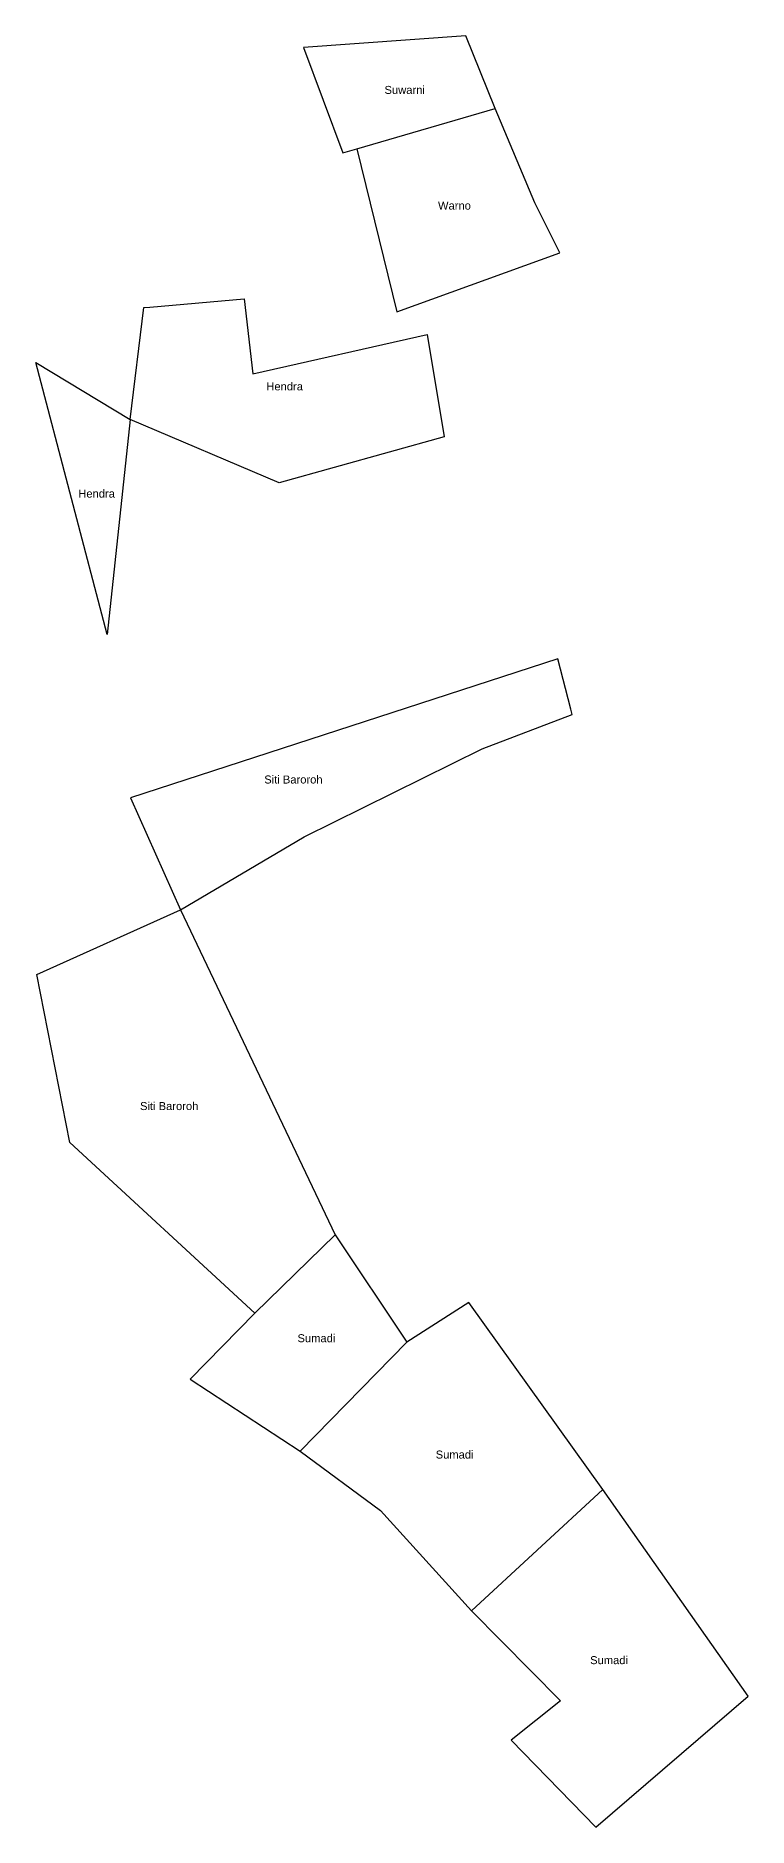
# Model space of a CAD drawing. Header units: inches. Extents: x 104547 to 109165, y 1064899 to 1067414.
# Drawn here: x 108432 to 108878, y 1064899 to 1066019 of the extents above; entities that cross this region are included whole.
import ezdxf
from ezdxf.enums import TextEntityAlignment as Align

# ---------------------------------------------------------------- set-up
doc = ezdxf.new("R2010")
doc.units = ezdxf.units.IN
doc.header["$MEASUREMENT"] = 0
for name, color, linetype in [('020100', 7, 'Continuous'), ('080201', 7, 'Continuous'), ('tn_nama', 7, 'Continuous')]:
    doc.layers.add(name, color=color, linetype=linetype)
doc.styles.get("Standard").update_dxf_attribs({"font": 'arial.ttf'})

msp = doc.modelspace()

# ---------------------------------------------------------------- linework, layer by layer
at = {"layer": '020100', "color": 5}
for points, elevation in [([(108719.3, 1065973.1), (108701, 1066018.5), (108599.5, 1066011.2), (108623.9, 1065945.4), (108632.7, 1065947.8)], 48.3), ([(108632.7, 1065947.8), (108657.8, 1065845.9), (108759.8, 1065882.9), (108744, 1065914.1), (108719.3, 1065973.1)], 47), ([(108632.7, 1065947.8), (108719.3, 1065973.1)], 48.3)]:
    msp.add_lwpolyline(points, dxfattribs=dict(at, elevation=elevation))
for points in [[(108491, 1065778.8), (108499.5, 1065848.7), (108503.3, 1065849), (108562.3, 1065854.1), (108567.7, 1065807.3), (108676.7, 1065831.8), (108687.3, 1065767.9), (108584.2, 1065739.1)], [(108491, 1065778.8), (108476.7, 1065644.4), (108432, 1065814.4)], [(108522.5, 1065472.3), (108599.8, 1065517.9), (108711.1, 1065572.9), (108767.5, 1065594.4), (108766.7, 1065597.7), (108758.5, 1065629.2), (108491.2, 1065542.2)]]:
    msp.add_lwpolyline(points, close=True, dxfattribs=at)
for points in [[(108568.9, 1065220.2), (108453.2, 1065326.8), (108432.7, 1065431.9), (108522.5, 1065472.3)], [(108522.5, 1065472.3), (108619.2, 1065269.2)], [(108619.2, 1065269.2), (108568.9, 1065220.2)], [(108619.2, 1065269.2), (108664, 1065202)], [(108786.6, 1065109.9), (108702.7, 1065226.8), (108664, 1065202)], [(108568.9, 1065220.2), (108528.5, 1065178.9), (108597.3, 1065133.9)], [(108597.3, 1065133.9), (108664, 1065202)], [(108597.3, 1065133.9), (108647.5, 1065096.9), (108704.5, 1065034.2)], [(108704.5, 1065034.2), (108760.2, 1064977.9), (108729.3, 1064953.3), (108782.2, 1064898.9), (108877.5, 1064980.8), (108786.6, 1065109.9)], [(108704.5, 1065034.2), (108786.6, 1065109.9)]]:
    msp.add_lwpolyline(points, dxfattribs=at)

# ---------------------------------------------------------------- texts
at = {"layer": '080201'}
for p in [(108663, 1065982.2), (108694.1, 1065909.9), (108587.8, 1065796.9), (108470, 1065729.9), (108593.1, 1065551.2), (108515.7, 1065347.1), (108607.5, 1065202), (108686.2, 1065131.1), (108796.9, 1065005.1)]:
    msp.add_text('-', height=1, dxfattribs=at).set_placement(p, align=Align.CENTER)
at = {"layer": 'tn_nama', "color": 5}
for s, p in [('Suwarni', (108662.7, 1065982.2)), ('Warno', (108693.8, 1065909.9)), ('Hendra', (108587.6, 1065796.9)), ('Hendra', (108470, 1065729.9)), ('Siti Baroroh', (108593.1, 1065551.2)), ('Siti Baroroh', (108515.4, 1065347.1)), ('Sumadi', (108607.5, 1065202)), ('Sumadi', (108693.9, 1065129.3)), ('Sumadi', (108790.5, 1065000.8))]:
    msp.add_text(s, height=5, dxfattribs=at).set_placement(p, align=Align.CENTER)

doc.saveas('drawing.dxf')
